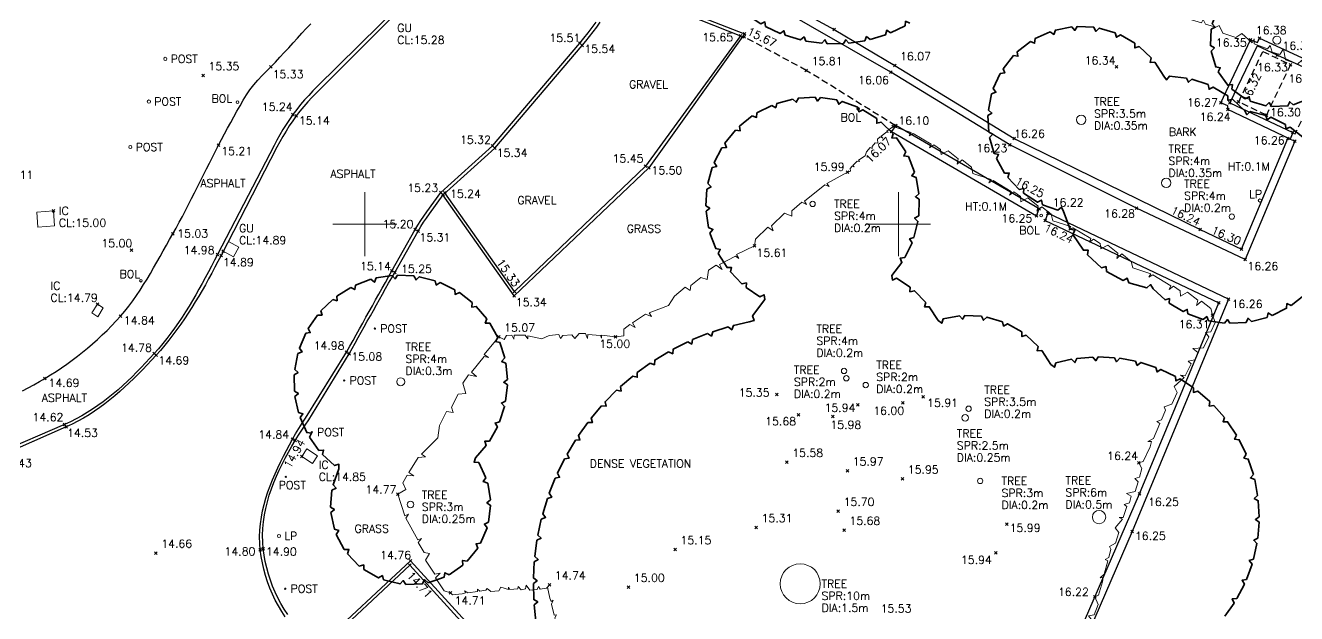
# Model space of a CAD drawing. Extents: x 521064 to 521635, y 174590 to 175241.
# Drawn here: x 521487.28 to 521534.92, y 174885.4 to 174907.44 of the extents above; entities that cross this region are included whole.
import ezdxf

# ---------------------------------------------------------------- set-up
doc = ezdxf.new("R2010")
doc.units = 0
doc.header["$PDMODE"] = 3
doc.header["$PDSIZE"] = 0.05
doc.linetypes.add('HIDDEN', pattern=[0.375, 0.25, -0.125])
doc.layers.get('0').update_dxf_attribs({"linetype": 'CONTINUOUS', "lineweight": 18})
for name, color, linetype, lineweight in [('I031G_SURVEY-GRID', 7, 'CONTINUOUS', 18), ('I910T_TXT-GEN-S', 7, 'CONTINUOUS', 13), ('I923G_SURVEY-POINT', 7, 'CONTINUOUS', 18), ('I923T_SURVEY-LEVEL', 7, 'CONTINUOUS', 13), ('I941G_TREE', 72, 'CONTINUOUS', 18), ('I941G_TREE-VEG', 6, 'CONTINUOUS', 35), ('I941T_TREE-TXT', 82, 'CONTINUOUS', 13), ('I952G_KERB', 5, 'CONTINUOUS', 25), ('I960G_COVER', 1, 'CONTINUOUS', 18), ('I960T_COVER-TXT', 1, 'CONTINUOUS', 13), ('I976G_ST-FURN', 220, 'CONTINUOUS', 18), ('I976T_ST-FURN-TXT', 220, 'CONTINUOUS', 13), ('I995G_VEGETATION', 102, 'CONTINUOUS', 18)]:
    doc.layers.add(name, color=color, linetype=linetype, lineweight=lineweight)
for name, color, linetype in [('I280G_BLDG-FRAME', 7, 'HIDDEN'), ('I940G_SURFACE', 200, 'HIDDEN'), ('I972G_WALL', 10, 'CONTINUOUS')]:
    doc.layers.add(name, color=color, linetype=linetype)
doc.styles.add('MONOTXT', font='simplex.shx')

# ---------------------------------------------------------------- blocks, each defined once
blk = doc.blocks.new('HEL Vegitation')
at = {"color": 0, "linetype": 'ByBlock'}
blk.add_polyline3d([(0, 0, 0), (0.0922, -0.0113, 0), (0.0935, 0.0101, 0), (0.0995, -0.0077, 0), (0.1821, -0.0154, 0), (0.1845, 0.0113, 0), (0.197, -0.0202, 0), (0.2387, -0.0214, 0), (0.2678, 0.0125, 0), (0.2868, -0.0125, 0), (0.3463, -0.0065, 0), (0.3601, 0.0113, 0), (0.3714, -0.0138, 0), (0.4361, -0.0065, 0), (0.4826, 0.015, 0), (0.5749, -0.0053, 0), (0.5749, 0.015, 0), (0.5927, -0.0089, 0), (0.6647, -0.0077, 0), (0.6659, 0.0166, 0), (0.6788, -0.0077, 0), (0.714, -0.0053, 0), (0.7306, 0.0202, 0), (0.7646, 0.0036, 0)], dxfattribs=at)
blk = doc.blocks.new('HER Vegitation')
at = {"color": 0, "linetype": 'ByBlock'}
blk.add_polyline3d([(-0.00004, -0.00003, 0), (0.00496, 0.00717, 0), (0.01646, 0.00967, 0), (0.02056, 0.00527, 0), (0.02246, 0.01117, 0), (0.03586, 0.01367, 0), (0.04366, 0.00467, 0), (0.04396, 0.01187, 0), (0.05246, 0.01397, 0), (0.05806, 0.00867, 0), (0.05866, 0.01307, 0), (0.07366, 0.01587, 0), (0.07616, 0.01117, 0), (0.07586, 0.01587, 0), (0.09056, 0.01277, 0), (0.09396, 0.01967, 0), (0.10836, 0.02277, 0), (0.11586, 0.01747, 0), (0.11806, 0.02087, 0), (0.12926, 0.02367, 0), (0.13396, 0.02057, 0), (0.13366, 0.02467, 0), (0.15176, 0.02867, 0), (0.15836, 0.02587, 0), (0.15586, 0.02897, 0), (0.16176, 0.03147, 0), (0.17966, 0.03497, 0), (0.18366, 0.03187, 0)], dxfattribs=at)

msp = doc.modelspace()

# ---------------------------------------------------------------- linework, layer by layer
at = {"layer": 'I031G_SURVEY-GRID'}
for p, q in [((521500, 174901.2), (521500, 174898.8)), ((521520, 174901.2), (521520, 174898.8)), ((521498.8, 174900), (521501.2, 174900)), ((521518.8, 174900), (521521.2, 174900))]:
    msp.add_line(p, q, dxfattribs=at)
at = {"layer": 'I280G_BLDG-FRAME'}
msp.add_polyline3d([(521534.694, 174905.972, 16.334), (521533.787, 174904.084, 16.3), (521532.752, 174904.582, 16.318), (521533.658, 174906.47, 16.352)], close=True, dxfattribs=at)
at = {"layer": 'I923G_SURVEY-POINT'}
for p in [(521517.587, 174907.289, 15.962), (521508.054, 174906.78, 15.512), (521514.083, 174907.055, 15.65), (521514.214, 174907.015, 15.666), (521514.227, 174907.129, 15.668), (521533.192, 174906.9, 16.351), (521533.535, 174906.967, 16.379), (521508.141, 174906.687, 15.542), (521534.194, 174906.33, 16.328), (521496.48, 174905.892, 15.327), (521516.546, 174905.758, 15.809), (521519.86, 174905.936, 16.075), (521528.177, 174905.897, 16.343), (521534.694, 174905.972, 16.334), (521493.941, 174905.562, 15.346), (521519.711, 174905.69, 16.056), (521532.077, 174904.547, 16.275), (521532.419, 174904.546, 16.32), (521532.749, 174904.576, 16.318), (521497.308, 174904.109, 15.243), (521497.432, 174904.05, 15.137), (521532.344, 174904.295, 16.243), (521533.787, 174904.084, 16.3), (521519.739, 174903.466, 16.075), (521519.801, 174903.659, 16.082), (521519.892, 174903.682, 16.098), (521519.897, 174903.692, 16.083), (521534.782, 174903.432, 16.27), (521494.518, 174902.95, 15.206), (521504.789, 174902.93, 15.325), (521524.172, 174902.968, 16.23), (521524.333, 174903.205, 16.255), (521534.591, 174903.204, 16.263), (521534.859, 174903.109, 16.252), (521504.874, 174902.849, 15.337), (521510.523, 174902.174, 15.453), (521510.647, 174902.107, 15.499), (521518.091, 174901.947, 15.993), (521502.851, 174901.186, 15.23), (521502.926, 174901.09, 15.249), (521502.941, 174901.099, 15.217), (521503.004, 174901.175, 15.242), (521525.278, 174900.573, 16.246), (521528.925, 174900.594, 16.282), (521488.333, 174900.495, 15.005), (521525.176, 174900.308, 16.253), (521525.495, 174900.138, 16.24), (521525.602, 174900.401, 16.218), (521492.803, 174899.633, 15.028), (521501.884, 174899.796, 15.199), (521501.998, 174899.737, 15.314), (521531.309, 174899.797, 16.242), (521514.609, 174899.188, 15.611), (521491.26, 174899.016, 15.002), (521494.477, 174898.857, 14.982), (521494.611, 174898.82, 14.89), (521494.696, 174898.981, 14.889), (521532.853, 174899.054, 16.298), (521532.999, 174898.668, 16.264), (521501.013, 174898.243, 15.138), (521501.122, 174898.189, 15.25), (521505.601, 174897.307, 15.344), (521505.606, 174897.473, 15.325), (521532.37, 174897.183, 16.262), (521489.975, 174897, 14.786), (521532.004, 174897.047, 16.306), (521490.845, 174896.55, 14.841), (521531.771, 174896.59, 16.308), (521505.024, 174895.767, 15.069), (521509.401, 174895.774, 15.003), (521492.105, 174895.145, 14.78), (521492.174, 174895.08, 14.693), (521499.318, 174895.201, 14.982), (521499.415, 174895.131, 15.08), (521488.01, 174894.217, 14.687), (521515.447, 174893.608, 15.347), (521520.93, 174893.528, 15.905), (521518.483, 174893.229, 15.944), (521520.169, 174893.299, 16.005), (521488.746, 174892.487, 14.615), (521516.257, 174892.844, 15.678), (521517.546, 174892.783, 15.976), (521488.813, 174892.4, 14.528), (521497.294, 174891.942, 14.837), (521497.386, 174891.89, 14.936), (521497.642, 174891.287, 14.846), (521515.82, 174891.075, 15.582), (521529.005, 174891.055, 16.237), (521518.085, 174890.753, 15.972), (521520.15, 174890.447, 15.95), (521501.241, 174889.871, 14.767), (521529.028, 174889.884, 16.254), (521517.744, 174889.239, 15.701), (521514.67, 174888.627, 15.308), (521524.058, 174888.748, 15.991), (521517.963, 174888.529, 15.68), (521528.753, 174888.475, 16.254), (521492.171, 174887.671, 14.662), (521496.082, 174887.787, 14.804), (521496.194, 174887.829, 14.897), (521511.631, 174887.799, 15.146), (521523.645, 174887.678, 15.938), (521501.685, 174887.215, 14.711), (521501.718, 174887.38, 14.764), (521506.921, 174886.482, 14.735), (521509.882, 174886.392, 15.004), (521503.216, 174886.181, 14.714), (521527.365, 174886.034, 16.216)]:
    msp.add_point(p, dxfattribs=at)
at = {"layer": 'I940G_SURFACE'}
for points in [[(521487.165, 174893.745, 14.646), (521487.379, 174893.857, 14.656), (521487.592, 174893.974, 14.667), (521487.802, 174894.093, 14.677), (521488.01, 174894.217, 14.687), (521488.219, 174894.345, 14.697), (521488.426, 174894.478, 14.708), (521488.63, 174894.614, 14.718), (521488.832, 174894.754, 14.728), (521489.031, 174894.898, 14.738), (521489.227, 174895.046, 14.749), (521489.421, 174895.198, 14.759), (521489.611, 174895.354, 14.769), (521489.798, 174895.513, 14.779), (521489.982, 174895.676, 14.79), (521490.162, 174895.844, 14.8), (521490.338, 174896.015, 14.81), (521490.511, 174896.189, 14.82), (521490.68, 174896.368, 14.83), (521490.845, 174896.55, 14.841), (521491.003, 174896.736, 14.853), (521491.155, 174896.927, 14.866), (521491.302, 174897.123, 14.878), (521491.443, 174897.322, 14.891), (521491.579, 174897.524, 14.903), (521491.711, 174897.73, 14.916), (521491.839, 174897.937, 14.928), (521491.964, 174898.147, 14.941), (521492.086, 174898.358, 14.953), (521492.207, 174898.57, 14.966), (521492.326, 174898.783, 14.978), (521492.445, 174898.996, 14.991), (521492.563, 174899.209, 15.003), (521492.683, 174899.421, 15.016), (521492.803, 174899.633, 15.028), (521492.926, 174899.849, 15.04), (521493.046, 174900.067, 15.052), (521493.164, 174900.287, 15.064), (521493.28, 174900.507, 15.075), (521493.394, 174900.729, 15.087), (521493.507, 174900.951, 15.099), (521493.618, 174901.173, 15.111), (521493.73, 174901.396, 15.123), (521493.841, 174901.619, 15.135), (521493.951, 174901.842, 15.146), (521494.063, 174902.065, 15.158), (521494.175, 174902.287, 15.17), (521494.288, 174902.509, 15.182), (521494.402, 174902.73, 15.194), (521494.518, 174902.95, 15.206), (521494.632, 174903.165, 15.214), (521494.745, 174903.381, 15.222), (521494.859, 174903.596, 15.23), (521494.975, 174903.809, 15.239), (521495.094, 174904.021, 15.247), (521495.209, 174904.226, 15.254), (521495.324, 174904.432, 15.261), (521495.441, 174904.636, 15.268), (521495.563, 174904.838, 15.275), (521495.693, 174905.033, 15.283), (521495.835, 174905.221, 15.29), (521495.988, 174905.396, 15.299), (521496.151, 174905.563, 15.308), (521496.316, 174905.727, 15.318), (521496.48, 174905.892, 15.327), (521496.648, 174906.069, 15.334), (521496.815, 174906.247, 15.341), (521496.981, 174906.427, 15.349), (521497.147, 174906.607, 15.356), (521497.312, 174906.787, 15.363), (521497.476, 174906.967, 15.37), (521497.641, 174907.148, 15.378), (521497.807, 174907.328, 15.385), (521497.972, 174907.507, 15.392)], [(521519.892, 174903.682, 16.098), (521516.546, 174905.758, 15.809), (521514.214, 174907.015, 15.666)], [(521535.892, 174905.554, 16.303), (521534.847, 174903.357, 16.267)]]:
    msp.add_polyline3d(points, dxfattribs=at)
at = {"layer": 'I941G_TREE'}
for centre, radius in [((521534.182, 174906.892), 0.15), ((521526.851, 174903.906), 0.175), ((521530.034, 174901.543), 0.175), ((521516.784, 174900.753), 0.1), ((521532.494, 174900.278), 0.1), ((521517.96, 174894.494), 0.1), ((521501.345, 174894.088), 0.15), ((521518.046, 174894.221), 0.1), ((521518.771, 174893.967), 0.1), ((521522.63, 174893.079), 0.1), ((521522.499, 174892.735), 0.125), ((521523.063, 174890.372), 0.1), ((521501.713, 174889.487), 0.125), ((521527.517, 174889.019), 0.25), ((521516.317, 174886.518), 0.75)]:
    msp.add_circle(centre, radius, dxfattribs=at)
at = {"layer": 'I941G_TREE-VEG'}
for points in [[(521514.331, 174907.834), (521514.837, 174907.5), (521514.993, 174907.572), (521515.013, 174907.402)], [(521531.984, 174908.082), (521531.759, 174907.506), (521531.873, 174907.376), (521531.716, 174907.304)], [(521515.013, 174907.402), (521515.563, 174907.146), (521515.706, 174907.24), (521515.752, 174907.074)], [(521518.936, 174906.914), (521519.515, 174907.093), (521519.559, 174907.259), (521519.704, 174907.167)], [(521519.704, 174907.167), (521520.25, 174907.428), (521520.269, 174907.599), (521520.426, 174907.529)], [(521526.495, 174907.388), (521525.884, 174907.27), (521525.827, 174907.107), (521525.686, 174907.207)], [(521527.323, 174907.374), (521526.702, 174907.403), (521526.608, 174907.258), (521526.495, 174907.388)], [(521528.125, 174907.166), (521527.528, 174907.34), (521527.403, 174907.221), (521527.323, 174907.374)], [(521531.716, 174907.304), (521531.691, 174906.686), (521531.84, 174906.6), (521531.716, 174906.481)], [(521515.752, 174907.074), (521516.333, 174906.901), (521516.461, 174907.015), (521516.53, 174906.858)], [(521516.53, 174906.858), (521517.13, 174906.772), (521517.241, 174906.904), (521517.332, 174906.758)], [(521517.332, 174906.758), (521517.938, 174906.761), (521518.028, 174906.908), (521518.14, 174906.777)], [(521518.14, 174906.777), (521518.739, 174906.869), (521518.806, 174907.027), (521518.936, 174906.914)], [(521524.943, 174906.841), (521524.454, 174906.457), (521524.478, 174906.286), (521524.307, 174906.31)], [(521525.686, 174907.207), (521525.12, 174906.949), (521525.104, 174906.777), (521524.943, 174906.841)], [(521528.855, 174906.775), (521528.316, 174907.085), (521528.166, 174906.998), (521528.125, 174907.166)], [(521529.473, 174906.224), (521529.022, 174906.652), (521528.856, 174906.602), (521528.855, 174906.775)], [(521524.307, 174906.31), (521523.921, 174905.822), (521523.985, 174905.661), (521523.813, 174905.645)], [(521531.716, 174906.481), (521531.893, 174905.888), (521532.062, 174905.856), (521531.984, 174905.702)], [(521529.945, 174905.542), (521529.606, 174906.064), (521529.433, 174906.056), (521529.473, 174906.224)], [(521523.813, 174905.645), (521523.553, 174905.08), (521523.653, 174904.939), (521523.489, 174904.883)], [(521530.791, 174905.471), (521530.157, 174905.542), (521530.05, 174905.403), (521529.945, 174905.542)], [(521531.602, 174905.223), (521530.998, 174905.426), (521530.865, 174905.313), (521530.791, 174905.471)], [(521531.984, 174905.702), (521532.343, 174905.199), (521532.514, 174905.223), (521532.489, 174905.053)], [(521523.489, 174904.883), (521523.37, 174904.272), (521523.5, 174904.158), (521523.354, 174904.065)], [(521532.344, 174904.809), (521531.796, 174905.135), (521531.641, 174905.053), (521531.602, 174905.223)], [(521532.489, 174905.053), (521532.992, 174904.693), (521533.146, 174904.772), (521533.178, 174904.603)], [(521534.796, 174904.469), (521535.372, 174904.693), (521535.39, 174904.865), (521535.55, 174904.799)], [(521515.251, 174904.448), (521514.697, 174904.166), (521514.685, 174903.993), (521514.523, 174904.053)], [(521516.046, 174904.685), (521515.445, 174904.523), (521515.398, 174904.356), (521515.251, 174904.448)], [(521516.872, 174904.752), (521516.251, 174904.718), (521516.17, 174904.564), (521516.046, 174904.685)], [(521517.695, 174904.648), (521517.079, 174904.742), (521516.969, 174904.609), (521516.872, 174904.752)], [(521518.478, 174904.377), (521517.895, 174904.596), (521517.76, 174904.488), (521517.695, 174904.648)], [(521519.189, 174903.95), (521518.664, 174904.284), (521518.509, 174904.207), (521518.478, 174904.377)], [(521532.981, 174904.248), (521532.514, 174904.682), (521532.346, 174904.635), (521532.344, 174904.809)], [(521533.178, 174904.603), (521533.771, 174904.426), (521533.89, 174904.55), (521533.976, 174904.401)], [(521533.976, 174904.401), (521534.594, 174904.426), (521534.667, 174904.582), (521534.796, 174904.469)], [(521514.523, 174904.053), (521514.038, 174903.662), (521514.062, 174903.49), (521513.891, 174903.516)], [(521519.796, 174903.386), (521519.351, 174903.821), (521519.184, 174903.777), (521519.189, 174903.95)], [(521523.354, 174904.065), (521523.381, 174903.444), (521523.535, 174903.364), (521523.415, 174903.239)], [(521533.769, 174904.069), (521533.181, 174904.219), (521533.061, 174904.096), (521532.981, 174904.248)], [(521534.506, 174903.735), (521533.96, 174904), (521533.817, 174903.904), (521533.769, 174904.069)], [(521513.891, 174903.516), (521513.498, 174903.033), (521513.557, 174902.871), (521513.384, 174902.86)], [(521535.16, 174903.26), (521534.678, 174903.629), (521534.519, 174903.564), (521534.506, 174903.735)], [(521520.274, 174902.708), (521519.928, 174903.226), (521519.755, 174903.217), (521519.796, 174903.386)], [(521523.415, 174903.239), (521523.587, 174902.641), (521523.755, 174902.6), (521523.668, 174902.45)], [(521513.384, 174902.86), (521513.098, 174902.307), (521513.19, 174902.16), (521513.023, 174902.114)], [(521520.602, 174901.947), (521520.371, 174902.525), (521520.2, 174902.552), (521520.274, 174902.708)], [(521513.023, 174902.114), (521512.857, 174901.514), (521512.977, 174901.389), (521512.823, 174901.309)], [(521523.668, 174902.45), (521523.976, 174901.91), (521524.149, 174901.909), (521524.099, 174901.743)], [(521520.766, 174901.135), (521520.659, 174901.747), (521520.497, 174901.809), (521520.602, 174901.947)], [(521524.099, 174901.743), (521524.526, 174901.29), (521524.694, 174901.33), (521524.685, 174901.157)], [(521512.823, 174901.309), (521512.785, 174900.688), (521512.928, 174900.59), (521512.793, 174900.481)], [(521520.759, 174900.306), (521520.78, 174900.927), (521520.635, 174901.021), (521520.766, 174901.135)], [(521524.685, 174901.157), (521525.206, 174900.817), (521525.36, 174900.895), (521525.392, 174900.725)], [(521525.392, 174900.725), (521525.978, 174900.517), (521526.11, 174900.629), (521526.181, 174900.471)], [(521512.793, 174900.481), (521512.884, 174899.865), (521513.044, 174899.799), (521512.935, 174899.664)], [(521520.581, 174899.496), (521520.73, 174900.1), (521520.607, 174900.222), (521520.759, 174900.306)], [(521526.181, 174900.471), (521526.429, 174899.811), (521526.606, 174899.77), (521526.537, 174899.602)], [(521512.935, 174899.664), (521513.151, 174899.08), (521513.321, 174899.048), (521513.243, 174898.894)], [(521520.241, 174898.74), (521520.511, 174899.3), (521520.416, 174899.445), (521520.581, 174899.496)], [(521526.537, 174899.602), (521526.933, 174899.018), (521527.114, 174899.019), (521527.086, 174898.84)], [(521513.243, 174898.894), (521513.574, 174898.367), (521513.747, 174898.371), (521513.702, 174898.204)], [(521519.751, 174898.071), (521520.131, 174898.563), (521520.068, 174898.725), (521520.241, 174898.74)], [(521527.086, 174898.84), (521527.607, 174898.364), (521527.784, 174898.407), (521527.799, 174898.226)], [(521513.702, 174898.204), (521514.135, 174897.757), (521514.303, 174897.796), (521514.294, 174897.623)], [(521527.799, 174898.226), (521528.416, 174897.885), (521528.577, 174897.969), (521528.634, 174897.796)], [(521500.225, 174897.928), (521499.654, 174897.713), (521499.624, 174897.543), (521499.471, 174897.622)], [(521501.025, 174898.075), (521500.422, 174897.98), (521500.359, 174897.82), (521500.225, 174897.928)], [(521501.838, 174898.057), (521501.228, 174898.086), (521501.134, 174897.942), (521501.025, 174898.075)], [(521502.631, 174897.875), (521502.04, 174898.027), (521501.918, 174897.905), (521501.838, 174898.057)], [(521503.37, 174897.537), (521502.822, 174897.805), (521502.679, 174897.71), (521502.631, 174897.875)], [(521520.441, 174897.632), (521519.932, 174897.975), (521519.776, 174897.9), (521519.751, 174898.071)], [(521528.634, 174897.796), (521529.314, 174897.609), (521529.451, 174897.728), (521529.547, 174897.573)], [(521499.471, 174897.622), (521498.955, 174897.296), (521498.961, 174897.124), (521498.795, 174897.17)], [(521504.026, 174897.056), (521503.543, 174897.429), (521503.384, 174897.365), (521503.37, 174897.537)], [(521514.294, 174897.623), (521514.809, 174897.275), (521514.966, 174897.348), (521514.993, 174897.177)], [(521521.026, 174897.063), (521520.598, 174897.501), (521520.43, 174897.46), (521520.441, 174897.632)], [(521529.547, 174897.573), (521529.99, 174897.159), (521530.155, 174897.208), (521530.151, 174897.036)], [(521534.717, 174896.953), (521535.194, 174897.328), (521535.171, 174897.498), (521535.34, 174897.468)], [(521498.795, 174897.17), (521498.356, 174896.746), (521498.396, 174896.579), (521498.224, 174896.591)], [(521504.571, 174896.452), (521504.174, 174896.915), (521504.005, 174896.885), (521504.026, 174897.056)], [(521514.993, 174897.177), (521514.533, 174896.558), (521514.591, 174896.379), (521514.408, 174896.334)], [(521521.484, 174896.386), (521521.154, 174896.903), (521520.981, 174896.896), (521521.026, 174897.063)], [(521530.151, 174897.036), (521530.669, 174896.719), (521530.82, 174896.8), (521530.851, 174896.631)], [(521534.003, 174896.574), (521534.546, 174896.845), (521534.557, 174897.016), (521534.717, 174896.953)], [(521498.224, 174896.591), (521497.88, 174896.087), (521497.953, 174895.931), (521497.783, 174895.908)], [(521504.983, 174895.75), (521504.687, 174896.285), (521504.515, 174896.289), (521504.571, 174896.452)], [(521514.408, 174896.334), (521513.815, 174896.2), (521513.754, 174896.039), (521513.62, 174896.147)], [(521522.285, 174896.562), (521521.68, 174896.448), (521521.624, 174896.285), (521521.484, 174896.386)], [(521523.106, 174896.547), (521522.491, 174896.576), (521522.398, 174896.431), (521522.285, 174896.562)], [(521523.9, 174896.341), (521523.308, 174896.513), (521523.184, 174896.393), (521523.106, 174896.547)], [(521524.624, 174895.956), (521524.089, 174896.261), (521523.94, 174896.173), (521523.9, 174896.341)], [(521530.851, 174896.631), (521531.422, 174896.425), (521531.554, 174896.534), (521531.618, 174896.375)], [(521531.618, 174896.375), (521532.219, 174896.288), (521532.326, 174896.422), (521532.421, 174896.279)], [(521532.421, 174896.279), (521533.027, 174896.314), (521533.105, 174896.467), (521533.227, 174896.346)], [(521533.227, 174896.346), (521533.813, 174896.502), (521533.859, 174896.668), (521534.003, 174896.574)], [(521497.783, 174895.908), (521497.547, 174895.345), (521497.65, 174895.207), (521497.488, 174895.15)], [(521512.849, 174895.897), (521512.286, 174895.669), (521512.252, 174895.501), (521512.102, 174895.586)], [(521513.62, 174896.147), (521513.04, 174895.965), (521512.992, 174895.8), (521512.849, 174895.897)], [(521525.239, 174895.412), (521524.79, 174895.834), (521524.625, 174895.783), (521524.624, 174895.956)], [(521505.244, 174894.98), (521505.063, 174895.563), (521504.895, 174895.602), (521504.983, 174895.75)], [(521512.102, 174895.586), (521511.559, 174895.313), (521511.538, 174895.142), (521511.382, 174895.215)], [(521525.711, 174894.741), (521525.372, 174895.255), (521525.199, 174895.245), (521525.239, 174895.412)], [(521497.488, 174895.15), (521497.371, 174894.551), (521497.5, 174894.437), (521497.353, 174894.348)], [(521505.344, 174894.173), (521505.284, 174894.781), (521505.128, 174894.853), (521505.244, 174894.98)], [(521511.382, 174895.215), (521510.863, 174894.899), (521510.856, 174894.727), (521510.695, 174894.787)], [(521526.491, 174894.931), (521525.903, 174894.798), (521525.846, 174894.636), (521525.711, 174894.741)], [(521527.289, 174895.015), (521526.689, 174894.962), (521526.611, 174894.809), (521526.491, 174894.931)], [(521528.091, 174894.992), (521527.49, 174895.019), (521527.392, 174894.878), (521527.289, 174895.015)], [(521528.883, 174894.862), (521528.291, 174894.969), (521528.175, 174894.842), (521528.091, 174894.992)], [(521529.651, 174894.627), (521529.078, 174894.813), (521528.947, 174894.702), (521528.883, 174894.862)], [(521510.695, 174894.787), (521510.203, 174894.431), (521510.21, 174894.259), (521510.044, 174894.305)], [(521530.381, 174894.292), (521529.838, 174894.553), (521529.693, 174894.461), (521529.651, 174894.627)], [(521497.353, 174894.348), (521497.36, 174893.737), (521497.509, 174893.652), (521497.383, 174893.535)], [(521505.278, 174893.362), (521505.343, 174893.969), (521505.205, 174894.072), (521505.344, 174894.173)], [(521510.044, 174894.305), (521509.583, 174893.91), (521509.604, 174893.739), (521509.434, 174893.772)], [(521531.059, 174893.863), (521530.556, 174894.193), (521530.4, 174894.121), (521530.381, 174894.292)], [(521497.383, 174893.535), (521497.513, 174892.939), (521497.677, 174892.885), (521497.577, 174892.745)], [(521509.434, 174893.772), (521509.007, 174893.341), (521509.041, 174893.172), (521508.87, 174893.192)], [(521531.674, 174893.346), (521531.219, 174893.741), (521531.055, 174893.691), (521531.059, 174893.863)], [(521505.05, 174892.582), (521505.236, 174893.163), (521505.121, 174893.291), (521505.278, 174893.362)], [(521508.87, 174893.192), (521508.479, 174892.727), (521508.527, 174892.562), (521508.354, 174892.567)], [(521532.214, 174892.753), (521531.816, 174893.205), (521531.647, 174893.177), (521531.674, 174893.346)], [(521497.577, 174892.745), (521497.825, 174892.187), (521497.996, 174892.168), (521497.926, 174892.011)], [(521504.669, 174891.863), (521504.969, 174892.395), (521504.882, 174892.544), (521505.05, 174892.582)], [(521508.354, 174892.567), (521508.002, 174892.073), (521508.063, 174891.912), (521507.891, 174891.903)], [(521532.671, 174892.092), (521532.337, 174892.593), (521532.165, 174892.588), (521532.214, 174892.753)], [(521497.926, 174892.011), (521498.282, 174891.515), (521498.454, 174891.53), (521498.417, 174891.362)], [(521533.035, 174891.377), (521532.771, 174891.918), (521532.6, 174891.936), (521532.671, 174892.092)], [(521504.15, 174891.237), (521504.551, 174891.697), (521504.497, 174891.86), (521504.669, 174891.863)], [(521507.891, 174891.903), (521507.58, 174891.382), (521507.654, 174891.226), (521507.483, 174891.204)], [(521498.417, 174891.362), (521498.866, 174890.948), (521499.031, 174890.998), (521499.029, 174890.826)], [(521504.541, 174890.49), (521504.267, 174891.061), (521504.094, 174891.072), (521504.15, 174891.237)], [(521507.483, 174891.204), (521507.215, 174890.659), (521507.301, 174890.51), (521507.133, 174890.474)], [(521533.3, 174890.619), (521533.11, 174891.191), (521532.944, 174891.231), (521533.035, 174891.377)], [(521499.029, 174890.826), (521498.808, 174890.233), (521498.92, 174890.101), (521498.762, 174890.027)], [(521533.462, 174889.833), (521533.35, 174890.425), (521533.19, 174890.487), (521533.3, 174890.619)], [(521504.708, 174889.664), (521504.604, 174890.289), (521504.441, 174890.348), (521504.541, 174890.49)], [(521507.133, 174890.474), (521506.91, 174889.909), (521507.008, 174889.767), (521506.843, 174889.718)], [(521498.762, 174890.027), (521498.715, 174889.396), (521498.859, 174889.299), (521498.729, 174889.185)], [(521504.639, 174888.824), (521504.713, 174889.453), (521504.573, 174889.555), (521504.708, 174889.664)], [(521506.843, 174889.718), (521506.666, 174889.137), (521506.775, 174889.003), (521506.615, 174888.941)], [(521533.517, 174889.032), (521533.486, 174889.633), (521533.336, 174889.717), (521533.462, 174889.833)], [(521498.729, 174889.185), (521498.858, 174888.566), (521499.024, 174888.513), (521498.93, 174888.367)], [(521504.34, 174888.037), (521504.585, 174888.62), (521504.479, 174888.757), (521504.639, 174888.824)], [(521506.615, 174888.941), (521506.486, 174888.347), (521506.606, 174888.223), (521506.451, 174888.148)], [(521533.465, 174888.231), (521533.514, 174888.831), (521533.377, 174888.934), (521533.517, 174889.032)], [(521498.93, 174888.367), (521499.227, 174887.808), (521499.401, 174887.804), (521499.351, 174887.637)], [(521533.307, 174887.444), (521533.435, 174888.032), (521533.313, 174888.152), (521533.465, 174888.231)], [(521503.833, 174887.364), (521504.231, 174887.855), (521504.167, 174888.017), (521504.34, 174888.037)], [(521506.451, 174888.148), (521506.37, 174887.546), (521506.499, 174887.432), (521506.351, 174887.344)], [(521499.351, 174887.637), (521499.792, 174887.183), (521499.96, 174887.227), (521499.959, 174887.053)], [(521503.159, 174886.858), (521503.678, 174887.22), (521503.661, 174887.393), (521503.833, 174887.364)], [(521506.351, 174887.344), (521506.319, 174886.738), (521506.458, 174886.635), (521506.317, 174886.535)], [(521533.045, 174886.685), (521533.251, 174887.251), (521533.145, 174887.386), (521533.307, 174887.444)], [(521499.959, 174887.053), (521500.509, 174886.739), (521500.658, 174886.829), (521500.705, 174886.661)], [(521502.371, 174886.56), (521502.97, 174886.763), (521503.002, 174886.934), (521503.159, 174886.858)], [(521500.705, 174886.661), (521501.32, 174886.513), (521501.439, 174886.64), (521501.531, 174886.492)], [(521501.531, 174886.492), (521502.163, 174886.521), (521502.241, 174886.676), (521502.371, 174886.56)], [(521506.317, 174886.535), (521506.334, 174885.928), (521506.48, 174885.837), (521506.348, 174885.726)], [(521532.683, 174885.968), (521532.963, 174886.502), (521532.877, 174886.65), (521533.045, 174886.685)], [(521532.23, 174885.306), (521532.578, 174885.797), (521532.512, 174885.955), (521532.683, 174885.968)], [(521506.348, 174885.726), (521506.415, 174885.122), (521506.568, 174885.043), (521506.445, 174884.922)]]:
    msp.add_lwpolyline(points, dxfattribs=at)
at = {"layer": 'I952G_KERB'}
for points in [[(521502.142, 174909.027, 15.448), (521498.22, 174905.155, 15.29), (521498.057, 174904.99, 15.282), (521497.898, 174904.822, 15.275), (521497.743, 174904.65, 15.267), (521497.593, 174904.474, 15.259), (521497.448, 174904.294, 15.251), (521497.308, 174904.109, 15.243), (521497.177, 174903.923, 15.232), (521497.051, 174903.734, 15.221), (521496.93, 174903.541, 15.21), (521496.815, 174903.344, 15.199), (521496.704, 174903.145, 15.188), (521496.597, 174902.944, 15.177), (521494.477, 174898.857, 14.982), (521494.364, 174898.64, 14.971), (521494.25, 174898.422, 14.959), (521494.136, 174898.206, 14.948), (521494.02, 174897.989, 14.937), (521493.902, 174897.774, 14.926), (521493.783, 174897.56, 14.915), (521493.662, 174897.346, 14.903), (521493.538, 174897.134, 14.892), (521493.411, 174896.924, 14.881), (521493.282, 174896.716, 14.87), (521493.149, 174896.509, 14.858), (521493.012, 174896.305, 14.847), (521492.872, 174896.103, 14.836), (521492.727, 174895.905, 14.825), (521492.579, 174895.709, 14.814), (521492.425, 174895.517, 14.802), (521492.268, 174895.329, 14.791), (521492.105, 174895.145, 14.78), (521491.943, 174894.968, 14.771), (521491.78, 174894.793, 14.762), (521491.615, 174894.62, 14.753), (521491.448, 174894.449, 14.743), (521491.278, 174894.28, 14.734), (521491.105, 174894.114, 14.725), (521490.929, 174893.951, 14.716), (521490.75, 174893.792, 14.707), (521490.567, 174893.636, 14.698), (521490.381, 174893.485, 14.688), (521490.191, 174893.338, 14.679), (521489.997, 174893.197, 14.67), (521489.799, 174893.062, 14.661), (521489.597, 174892.932, 14.652), (521489.39, 174892.81, 14.643), (521489.18, 174892.694, 14.634), (521488.965, 174892.586, 14.624), (521488.746, 174892.487, 14.615), (521486.245, 174891.408, 14.517)], [(521502.212, 174908.955, 15.35), (521498.333, 174905.072, 15.183), (521498.174, 174904.91, 15.176), (521498.017, 174904.745, 15.168), (521497.864, 174904.577, 15.16), (521497.715, 174904.406, 15.152), (521497.57, 174904.23, 15.144), (521497.432, 174904.05, 15.137), (521497.298, 174903.864, 15.127), (521497.169, 174903.674, 15.118), (521497.046, 174903.48, 15.108), (521496.928, 174903.283, 15.099), (521496.815, 174903.083, 15.09), (521496.708, 174902.881, 15.08), (521494.611, 174898.82, 14.89), (521494.496, 174898.6, 14.879), (521494.38, 174898.38, 14.868), (521494.263, 174898.161, 14.857), (521494.144, 174897.942, 14.847), (521494.023, 174897.725, 14.836), (521493.9, 174897.509, 14.825), (521493.775, 174897.294, 14.814), (521493.647, 174897.081, 14.803), (521493.516, 174896.87, 14.792), (521493.382, 174896.66, 14.781), (521493.244, 174896.453, 14.77), (521493.103, 174896.248, 14.759), (521492.959, 174896.045, 14.748), (521492.81, 174895.846, 14.737), (521492.657, 174895.649, 14.726), (521492.501, 174895.456, 14.715), (521492.339, 174895.266, 14.704), (521492.174, 174895.08, 14.693), (521492.011, 174894.904, 14.684), (521491.847, 174894.729, 14.675), (521491.682, 174894.555, 14.666), (521491.514, 174894.383, 14.656), (521491.344, 174894.213, 14.647), (521491.171, 174894.046, 14.638), (521490.995, 174893.882, 14.629), (521490.816, 174893.721, 14.62), (521490.633, 174893.564, 14.61), (521490.447, 174893.412, 14.601), (521490.257, 174893.264, 14.592), (521490.064, 174893.121, 14.583), (521489.866, 174892.983, 14.574), (521489.664, 174892.852, 14.565), (521489.457, 174892.728, 14.555), (521489.247, 174892.611, 14.546), (521489.032, 174892.501, 14.537), (521488.813, 174892.4, 14.528), (521486.305, 174891.3, 14.428)], [(521509.67, 174908.911, 15.614), (521514.227, 174907.129, 15.668), (521510.647, 174902.107, 15.499), (521505.601, 174897.307, 15.344), (521502.926, 174901.09, 15.249)], [(521509.619, 174908.823, 15.609), (521514.083, 174907.055, 15.65), (521510.523, 174902.174, 15.453), (521505.606, 174897.473, 15.325), (521503.004, 174901.175, 15.242)], [(521497.019, 174885.276, 14.848), (521496.885, 174885.482, 14.844), (521496.76, 174885.694, 14.84), (521496.644, 174885.911, 14.836), (521496.538, 174886.133, 14.832), (521496.442, 174886.36, 14.828), (521496.356, 174886.59, 14.824), (521496.28, 174886.824, 14.82), (521496.215, 174887.062, 14.816), (521496.16, 174887.301, 14.812), (521496.116, 174887.543, 14.808), (521496.082, 174887.787, 14.804), (521496.062, 174888.033, 14.806), (521496.056, 174888.278, 14.808), (521496.065, 174888.524, 14.81), (521496.087, 174888.768, 14.812), (521496.122, 174889.011, 14.813), (521496.168, 174889.251, 14.815), (521496.225, 174889.49, 14.817), (521496.291, 174889.725, 14.819), (521496.367, 174889.959, 14.821), (521496.45, 174890.189, 14.823), (521496.54, 174890.416, 14.824), (521496.636, 174890.641, 14.826), (521496.738, 174890.863, 14.828), (521496.843, 174891.082, 14.83), (521496.953, 174891.3, 14.832), (521497.065, 174891.515, 14.834), (521497.179, 174891.729, 14.836), (521497.294, 174891.942, 14.837), (521497.408, 174892.143, 14.845), (521497.527, 174892.34, 14.853), (521497.649, 174892.535, 14.861), (521497.771, 174892.73, 14.869), (521499.318, 174895.201, 14.982), (521499.439, 174895.419, 14.993), (521499.559, 174895.636, 15.004), (521499.68, 174895.854, 15.015), (521499.801, 174896.071, 15.026), (521499.922, 174896.288, 15.038), (521500.043, 174896.506, 15.049), (521500.164, 174896.723, 15.06), (521500.285, 174896.94, 15.071), (521500.406, 174897.157, 15.082), (521500.528, 174897.374, 15.094), (521500.649, 174897.592, 15.105), (521500.77, 174897.809, 15.116), (521500.892, 174898.026, 15.127), (521501.013, 174898.243, 15.138), (521501.884, 174899.796, 15.199), (521501.99, 174899.962, 15.207), (521502.099, 174900.128, 15.214), (521502.21, 174900.291, 15.222), (521502.325, 174900.453, 15.23), (521502.851, 174901.186, 15.23), (521504.789, 174902.93, 15.325), (521508.054, 174906.78, 15.512), (521508.214, 174906.971, 15.52), (521508.371, 174907.166, 15.529), (521508.525, 174907.363, 15.538), (521508.676, 174907.562, 15.547)], [(521497.112, 174885.365, 14.969), (521496.98, 174885.568, 14.962), (521496.857, 174885.775, 14.956), (521496.744, 174885.988, 14.949), (521496.64, 174886.206, 14.943), (521496.546, 174886.429, 14.936), (521496.461, 174886.655, 14.929), (521496.387, 174886.884, 14.923), (521496.323, 174887.117, 14.916), (521496.27, 174887.353, 14.91), (521496.227, 174887.59, 14.903), (521496.194, 174887.829, 14.897), (521496.173, 174888.084, 14.899), (521496.168, 174888.338, 14.901), (521496.178, 174888.592, 14.904), (521496.202, 174888.845, 14.906), (521496.239, 174889.097, 14.908), (521496.288, 174889.346, 14.911), (521496.348, 174889.592, 14.913), (521496.42, 174889.836, 14.915), (521496.5, 174890.077, 14.918), (521496.589, 174890.314, 14.92), (521496.687, 174890.548, 14.922), (521496.791, 174890.779, 14.925), (521496.901, 174891.006, 14.927), (521497.016, 174891.231, 14.929), (521497.136, 174891.453, 14.932), (521497.259, 174891.672, 14.934), (521497.386, 174891.89, 14.936), (521497.509, 174892.085, 14.945), (521497.639, 174892.275, 14.954), (521497.77, 174892.465, 14.963), (521497.896, 174892.658, 14.972), (521499.415, 174895.131, 15.08), (521499.527, 174895.336, 15.091), (521499.64, 174895.54, 15.102), (521499.753, 174895.744, 15.114), (521499.867, 174895.949, 15.125), (521499.98, 174896.153, 15.136), (521500.093, 174896.357, 15.148), (521500.207, 174896.561, 15.159), (521500.321, 174896.765, 15.17), (521500.435, 174896.968, 15.182), (521500.549, 174897.172, 15.193), (521500.663, 174897.375, 15.204), (521500.778, 174897.579, 15.216), (521500.892, 174897.782, 15.227), (521501.007, 174897.986, 15.238), (521501.122, 174898.189, 15.25), (521501.998, 174899.737, 15.314), (521502.099, 174899.902, 15.319), (521502.204, 174900.065, 15.324), (521502.312, 174900.225, 15.329), (521502.424, 174900.383, 15.333), (521502.941, 174901.099, 15.217), (521504.874, 174902.849, 15.337), (521508.141, 174906.687, 15.542), (521508.283, 174906.856, 15.55), (521508.421, 174907.028, 15.559), (521508.557, 174907.203, 15.568), (521508.689, 174907.379, 15.577), (521508.819, 174907.559, 15.586)], [(521498.221, 174884.127, 14.887), (521501.718, 174887.38, 14.764), (521506.88, 174881.705, 14.828)], [(521498.298, 174884.038, 14.857), (521501.685, 174887.215, 14.711), (521506.775, 174881.629, 14.787)]]:
    msp.add_polyline3d(points, dxfattribs=at)
at = {"layer": 'I960G_COVER'}
for points in [[(521488.333, 174900.495, 15.005), (521487.704, 174900.447, 15.002), (521487.746, 174899.888, 14.998), (521488.375, 174899.936, 15)], [(521494.696, 174898.981, 14.889), (521494.894, 174899.341, 14.903), (521495.276, 174899.131, 14.911), (521495.077, 174898.771, 14.897)], [(521489.975, 174897, 14.786), (521489.766, 174896.67, 14.75), (521489.989, 174896.528, 14.756), (521490.199, 174896.859, 14.792)], [(521497.642, 174891.287, 14.846), (521498.042, 174891.03, 14.845), (521498.228, 174891.318, 14.832), (521497.828, 174891.576, 14.832)]]:
    msp.add_polyline3d(points, close=True, dxfattribs=at)
at = {"layer": 'I972G_WALL'}
for points in [[(521534.859, 174903.109, 16.252), (521532.999, 174898.668, 16.264), (521528.925, 174900.594, 16.282), (521524.172, 174902.968, 16.23), (521519.711, 174905.69, 16.056), (521515.15, 174908.304, 15.727), (521510.346, 174910.385, 15.682), (521510.453, 174910.651, 15.708), (521515.265, 174908.559, 15.793), (521517.587, 174907.289, 15.962), (521519.86, 174905.936, 16.075), (521524.333, 174903.205, 16.255), (521531.309, 174899.797, 16.242), (521532.853, 174899.054, 16.298), (521534.591, 174903.204, 16.263)], [(521536.031, 174905.496, 16.298), (521534.194, 174906.33, 16.328), (521533.442, 174906.683, 16.352), (521532.419, 174904.546, 16.32), (521534.782, 174903.432, 16.27), (521534.686, 174903.185, 16.257), (521532.344, 174904.295, 16.243), (521532.343, 174904.425, 16.248), (521532.077, 174904.547, 16.275), (521533.192, 174906.9, 16.351), (521533.453, 174906.806, 16.375), (521533.535, 174906.967, 16.379), (521535.898, 174905.874, 16.403)], [(521534.859, 174903.109, 16.252), (521534.591, 174903.204, 16.263)], [(521532.37, 174897.183, 16.262), (521525.602, 174900.401, 16.218), (521525.495, 174900.138, 16.24), (521532.004, 174897.047, 16.306)], [(521525.503, 174874.394, 15.925), (521522.784, 174875.845, 15.796), (521525.797, 174882.417, 16.042), (521529.028, 174889.884, 16.254), (521532.004, 174897.047, 16.306)], [(521532.37, 174897.183, 16.262), (521528.753, 174888.475, 16.254), (521525.762, 174881.54, 15.951), (521523.165, 174875.952, 15.783), (521525.872, 174874.475, 15.952)]]:
    msp.add_polyline3d(points, dxfattribs=at)
msp.add_polyline3d([(521525.278, 174900.573, 16.246), (521519.897, 174903.692, 16.083), (521519.739, 174903.466, 16.075), (521525.176, 174900.308, 16.253)], close=True, dxfattribs=at)
at = {"layer": 'I976G_ST-FURN'}
for centre, radius in [((521492.522, 174906.187, 15.349), 0.06), ((521491.907, 174904.588, 15.32), 0.06), ((521495.226, 174904.565, 15.236), 0.05), ((521518.488, 174904.313, 15.994), 0.05), ((521491.211, 174902.886, 15.21), 0.06), ((521533.547, 174900.881, 17.095), 0.06), ((521525.346, 174900.32, 16.258), 0.05), ((521491.61, 174897.876, 14.912), 0.05), ((521500.377, 174896.08, 15.123), 0.025), ((521499.227, 174894.136, 15.016), 0.025), ((521498.011, 174892.199, 14.971), 0.025), ((521497.038, 174890.527, 14.884), 0.025), ((521496.782, 174888.311, 14.856), 0.06), ((521497.019, 174886.331, 14.871), 0.025)]:
    msp.add_circle(centre, radius, dxfattribs=at)
at = {"layer": 'I995G_VEGETATION'}
for points, elevation in [([(521522.793, 174901.893), (521522.731, 174902.135), (521522.382, 174902.412), (521522.194, 174902.246), (521522.238, 174902.442), (521521.857, 174902.747), (521521.596, 174902.6), (521521.577, 174902.799), (521521.329, 174902.972), (521521.169, 174902.851), (521521.224, 174902.991), (521520.555, 174903.395), (521520.399, 174903.306), (521520.475, 174903.436), (521519.801, 174903.659)], 16.308), ([(521514.609, 174899.188), (521514.638, 174899.437), (521515.1, 174899.881), (521515.308, 174899.742), (521515.239, 174899.93), (521515.728, 174900.407), (521516.007, 174900.296), (521515.999, 174900.496), (521516.375, 174900.823), (521516.55, 174900.726), (521516.476, 174900.856), (521517.238, 174901.47), (521517.405, 174901.404), (521517.312, 174901.521), (521518.091, 174901.947)], 15.611), ([(521525.786, 174900.126), (521525.724, 174900.368), (521525.375, 174900.645), (521525.187, 174900.48), (521525.231, 174900.675), (521524.85, 174900.98), (521524.589, 174900.833), (521524.57, 174901.032), (521524.322, 174901.205), (521524.162, 174901.085), (521524.218, 174901.224), (521523.548, 174901.628), (521523.392, 174901.54), (521523.468, 174901.669), (521522.793, 174901.893)], 16.308), ([(521528.779, 174898.359), (521528.717, 174898.601), (521528.368, 174898.878), (521528.181, 174898.713), (521528.224, 174898.908), (521527.843, 174899.214), (521527.582, 174899.066), (521527.563, 174899.265), (521527.315, 174899.438), (521527.156, 174899.318), (521527.211, 174899.457), (521526.541, 174899.861), (521526.385, 174899.773), (521526.461, 174899.902), (521525.786, 174900.126)], 16.308), ([(521531.772, 174896.593), (521531.71, 174896.835), (521531.361, 174897.111), (521531.174, 174896.946), (521531.217, 174897.141), (521530.836, 174897.447), (521530.575, 174897.299), (521530.556, 174897.498), (521530.308, 174897.671), (521530.149, 174897.551), (521530.204, 174897.69), (521529.535, 174898.094), (521529.378, 174898.006), (521529.454, 174898.135), (521528.779, 174898.359)], 16.308), ([(521503.216, 174886.181), (521502.977, 174886.254), (521502.648, 174886.739), (521502.821, 174886.919), (521502.624, 174886.884), (521502.268, 174887.403), (521502.426, 174887.657), (521502.228, 174887.685), (521501.999, 174888.064), (521502.125, 174888.219), (521501.984, 174888.17), (521501.541, 174888.98), (521501.636, 174889.133), (521501.504, 174889.062), (521501.241, 174889.871)], 14.714)]:
    msp.add_lwpolyline(points, dxfattribs=dict(at, elevation=elevation))

# ---------------------------------------------------------------- block references
at = {"layer": 'I995G_VEGETATION', "linetype": 'Continuous'}
for name, p, xscale, yscale, zscale, rotation in [('HER Vegitation', (521540.135, 174915.87, 16.512), 58.05749527035427, 58.05749527035427, 58.05749527035427, 236.80656012414), ('HER Vegitation', (521535.837, 174905.938, 16.394), 35.00109283127349, 35.00109283127349, 35.00109283127349, 149.93859624588), ('HEL Vegitation', (521519.801, 174903.659, 16.082), 3.164119757544576, 3.164119757544576, 3.164119757544576, 224.7487660623875), ('HEL Vegitation', (521514.609, 174899.188, 15.611), 8.145085605308454, 8.145085605308454, 8.145085605308454, 212.9693370738031), ('HER Vegitation', (521531.771, 174896.59, 16.308), 33.19699670272474, 33.19699670272474, 33.19699670272474, 233.6608944699761), ('HEL Vegitation', (521505.024, 174895.767, 15.069), 9.161966971528704, 9.161966971528704, 9.161966971528704, 237.0445658842276), ('HEL Vegitation', (521509.401, 174895.774, 15.003), 5.724314378302881, 5.724314378302881, 5.724314378302881, 179.8220219599113), ('HER Vegitation', (521529.005, 174891.055, 16.237), 28.33644597661321, 28.33644597661321, 28.33644597661321, 242.1227927133922), ('HER Vegitation', (521506.921, 174886.482, 14.735), 19.940758254439, 19.940758254439, 19.940758254439, 174.8528049040761), ('HER Vegitation', (521507.683, 174882.305, 14.79), 22.78092261736908, 22.78092261736908, 22.78092261736908, 90.54314963668675), ('HER Vegitation', (521527.365, 174886.034, 16.216), 35.56664418729356, 35.56664418729356, 35.56664418729356, 236.4826270151783)]:
    msp.add_blockref(name, p, dxfattribs=dict(at, xscale=xscale, yscale=yscale, zscale=zscale, rotation=rotation))

# ---------------------------------------------------------------- texts
at = {"layer": 'I910T_TXT-GEN-S', "style": 'MONOTXT'}
for s, p in [('GRAVEL', (521509.901, 174905.084)), ('BARK', (521530.133, 174903.299)), ('ASPHALT', (521498.708, 174901.731)), ('HT:0.1M', (521532.346, 174902.009)), ('ASPHALT', (521493.836, 174901.378)), ('GRAVEL', (521505.717, 174900.74)), ('HT:0.1M', (521522.498, 174900.511)), ('GRASS', (521509.816, 174899.676)), ('ASPHALT', (521487.891, 174893.338)), ('DENSE VEGETATION', (521508.431, 174890.872)), ('GRASS', (521499.615, 174888.434))]:
    msp.add_text(s, height=0.3, dxfattribs=at).set_placement(p)
at = {"layer": 'I923T_SURVEY-LEVEL', "style": 'MONOTXT'}
for s, rotation, p in [('15.67', 334.5501, (521514.296, 174907.112, 15.666)), ('16.32', 65.1126, (521533.117, 174904.527, 16.32)), ('16.07', 44.4213, (521518.937, 174902.26, 16.075)), ('16.25', 332.0205, (521524.341, 174901.514, 16.246)), ('16.24', 334.5807, (521530.18, 174900.412, 16.242)), ('16.24', 334.8552, (521525.424, 174899.755, 16.24)), ('16.30', 336.413, (521531.696, 174899.661, 16.298)), ('15.33', 304.796, (521504.922, 174898.561, 15.325)), ('14.94', 60.1595, (521497.205, 174890.82, 14.936)), ('14.71', 312.8645, (521501.552, 174886.807, 14.711))]:
    msp.add_text(s, height=0.3, rotation=rotation, dxfattribs=at).set_placement(p)
for s, p in [('16.38', (521533.392, 174907.112, 16.379)), ('CL:15.28', (521501.214, 174906.747, 15.281)), ('15.51', (521506.918, 174906.823, 15.512)), ('15.65', (521512.646, 174906.85, 15.65)), ('16.35', (521531.896, 174906.649, 16.351)), ('16.33', (521534.394, 174906.53, 16.328)), ('15.54', (521508.226, 174906.411, 15.542)), ('16.07', (521520.06, 174906.136, 16.075)), ('16.34', (521526.978, 174905.981, 16.343)), ('15.35', (521494.141, 174905.762, 15.346)), ('15.81', (521516.746, 174905.958, 15.809)), ('16.33', (521533.439, 174905.724, 16.334)), ('15.33', (521496.545, 174905.465, 15.327)), ('16.06', (521518.489, 174905.245, 16.056)), ('16.30', (521534.613, 174905.3, 16.303)), ('15.24', (521496.138, 174904.242, 15.243)), ('16.27', (521530.812, 174904.41, 16.275)), ('15.14', (521497.529, 174903.724, 15.137)), ('16.10', (521519.997, 174903.725, 16.098)), ('16.24', (521531.29, 174903.868, 16.243)), ('16.30', (521533.926, 174904.036, 16.3)), ('16.26', (521524.33, 174903.235, 16.255)), ('15.32', (521503.567, 174903.01, 15.325)), ('16.23', (521522.924, 174902.696, 16.23)), ('16.26', (521533.317, 174902.986, 16.263)), ('15.21', (521494.62, 174902.584, 15.206)), ('15.34', (521504.941, 174902.52, 15.337)), ('15.45', (521509.285, 174902.305, 15.453)), ('15.11', (521486.418, 174901.69, 15.112)), ('15.50', (521510.743, 174901.862, 15.499)), ('15.99', (521516.825, 174901.994, 15.993)), ('15.23', (521501.591, 174901.204, 15.23)), ('15.24', (521503.193, 174900.985, 15.242)), ('16.22', (521525.781, 174900.661, 16.218)), ('CL:15.00', (521488.533, 174899.895, 15.005)), ('15.20', (521500.666, 174899.848, 15.199)), ('16.25', (521523.86, 174900.062, 16.253)), ('16.28', (521527.707, 174900.242, 16.282)), ('15.03', (521492.97, 174899.495, 15.028)), ('15.31', (521502.047, 174899.351, 15.314)), ('15.00', (521490.128, 174899.129, 15.002)), ('14.98', (521493.21, 174898.871, 14.982)), ('CL:14.89', (521495.284, 174899.243, 14.889)), ('14.89', (521494.682, 174898.419, 14.89)), ('15.61', (521514.68, 174898.773, 15.611)), ('15.14', (521499.82, 174898.272, 15.138)), ('15.25', (521501.359, 174898.167, 15.25)), ('16.26', (521533.08, 174898.272, 16.264)), ('CL:14.79', (521488.218, 174897.087, 14.786)), ('15.34', (521505.66, 174896.917, 15.344)), ('16.26', (521532.486, 174896.854, 16.262)), ('14.84', (521490.97, 174896.24, 14.841)), ('16.31', (521530.501, 174896.094, 16.308)), ('15.07', (521505.224, 174895.967, 15.069)), ('14.78', (521490.862, 174895.216, 14.78)), ('14.98', (521498.081, 174895.295, 14.982)), ('15.00', (521508.787, 174895.361, 15.003)), ('14.69', (521492.262, 174894.742, 14.693)), ('15.08', (521499.494, 174894.885, 15.08)), ('14.69', (521488.145, 174893.897, 14.687)), ('15.35', (521514.011, 174893.536, 15.347)), ('15.91', (521521.077, 174893.15, 15.905)), ('15.94', (521517.23, 174892.965, 15.944)), ('16.00', (521519.056, 174892.851, 16.005)), ('14.62', (521487.545, 174892.611, 14.615)), ('15.68', (521515.005, 174892.457, 15.678)), ('15.98', (521517.449, 174892.327, 15.976)), ('14.53', (521488.842, 174892.023, 14.528)), ('14.84', (521496.005, 174891.961, 14.837)), ('15.58', (521516.02, 174891.275, 15.582)), ('14.43', (521486.363, 174890.89, 14.428)), ('15.97', (521518.285, 174890.953, 15.972)), ('16.24', (521527.821, 174891.164, 16.237)), ('CL:14.85', (521498.27, 174890.377, 14.846)), ('15.95', (521520.35, 174890.647, 15.95)), ('14.77', (521500.025, 174889.9, 14.767)), ('15.70', (521517.944, 174889.439, 15.701)), ('16.25', (521529.353, 174889.437, 16.254)), ('15.31', (521514.87, 174888.827, 15.308)), ('15.68', (521518.163, 174888.729, 15.68)), ('15.99', (521524.166, 174888.462, 15.991)), ('15.15', (521511.831, 174887.999, 15.146)), ('16.25', (521528.862, 174888.164, 16.254)), ('14.66', (521492.371, 174887.871, 14.662)), ('14.80', (521494.741, 174887.583, 14.804)), ('14.90', (521496.293, 174887.574, 14.897)), ('14.76', (521500.577, 174887.447, 14.764)), ('15.94', (521522.34, 174887.264, 15.938)), ('14.74', (521507.121, 174886.682, 14.735)), ('15.00', (521510.082, 174886.592, 15.004)), ('16.22', (521525.977, 174886.064, 16.216)), ('14.71', (521503.364, 174885.737, 14.714)), ('15.53', (521519.331, 174885.441, 15.53))]:
    msp.add_text(s, height=0.3, dxfattribs=at).set_placement(p)
at = {"layer": 'I941T_TREE-TXT', "style": 'MONOTXT'}
for s, p in [('TREE', (521527.33, 174904.437)), ('SPR:3.5m', (521527.33, 174903.987)), ('DIA:0.35m', (521527.33, 174903.537)), ('TREE', (521530.12, 174902.664)), ('SPR:4m', (521530.12, 174902.214)), ('DIA:0.35m', (521530.12, 174901.764)), ('TREE', (521530.705, 174901.36)), ('SPR:4m', (521530.705, 174900.91)), ('TREE', (521517.584, 174900.603)), ('DIA:0.2m', (521530.705, 174900.46)), ('SPR:4m', (521517.584, 174900.153)), ('DIA:0.2m', (521517.584, 174899.703)), ('TREE', (521516.923, 174895.924)), ('TREE', (521501.522, 174895.245)), ('SPR:4m', (521516.923, 174895.474)), ('DIA:0.2m', (521516.923, 174895.024)), ('SPR:4m', (521501.522, 174894.795)), ('TREE', (521519.168, 174894.569)), ('DIA:0.3m', (521501.522, 174894.345)), ('TREE', (521516.081, 174894.384)), ('SPR:2m', (521519.168, 174894.119)), ('SPR:2m', (521516.081, 174893.934)), ('DIA:0.2m', (521519.168, 174893.669)), ('TREE', (521523.216, 174893.639)), ('DIA:0.2m', (521516.081, 174893.484)), ('SPR:3.5m', (521523.216, 174893.189)), ('DIA:0.2m', (521523.216, 174892.739)), ('TREE', (521522.187, 174892)), ('SPR:2.5m', (521522.187, 174891.55)), ('DIA:0.25m', (521522.187, 174891.1)), ('TREE', (521523.863, 174890.222)), ('TREE', (521526.259, 174890.242)), ('SPR:6m', (521526.259, 174889.792)), ('TREE', (521502.135, 174889.7)), ('SPR:3m', (521523.863, 174889.772)), ('DIA:0.2m', (521523.863, 174889.322)), ('DIA:0.5m', (521526.259, 174889.342)), ('SPR:3m', (521502.135, 174889.25)), ('DIA:0.25m', (521502.135, 174888.8)), ('TREE', (521517.117, 174886.368)), ('SPR:10m', (521517.117, 174885.918)), ('DIA:1.5m', (521517.117, 174885.468))]:
    msp.add_text(s, height=0.3, dxfattribs=at).set_placement(p)
at = {"layer": 'I960T_COVER-TXT', "style": 'MONOTXT'}
for s, p in [('GU', (521501.214, 174907.197)), ('IC', (521488.533, 174900.345)), ('GU', (521495.284, 174899.693)), ('IC', (521488.218, 174897.537)), ('IC', (521498.27, 174890.827))]:
    msp.add_text(s, height=0.3, dxfattribs=at).set_placement(p)
at = {"layer": 'I976T_ST-FURN-TXT', "style": 'MONOTXT'}
for s, p in [('POST', (521492.722, 174906.037)), ('BOL', (521494.257, 174904.55)), ('POST', (521492.107, 174904.438)), ('BOL', (521517.83, 174903.847)), ('POST', (521491.411, 174902.736)), ('LP', (521533.142, 174900.969)), ('BOL', (521524.528, 174899.615)), ('BOL', (521490.808, 174897.976)), ('POST', (521500.577, 174895.93)), ('POST', (521499.427, 174893.986)), ('POST', (521498.211, 174892.049)), ('POST', (521496.773, 174890.067)), ('LP', (521496.982, 174888.161)), ('POST', (521497.219, 174886.181))]:
    msp.add_text(s, height=0.3, dxfattribs=at).set_placement(p)

doc.saveas('drawing.dxf')
